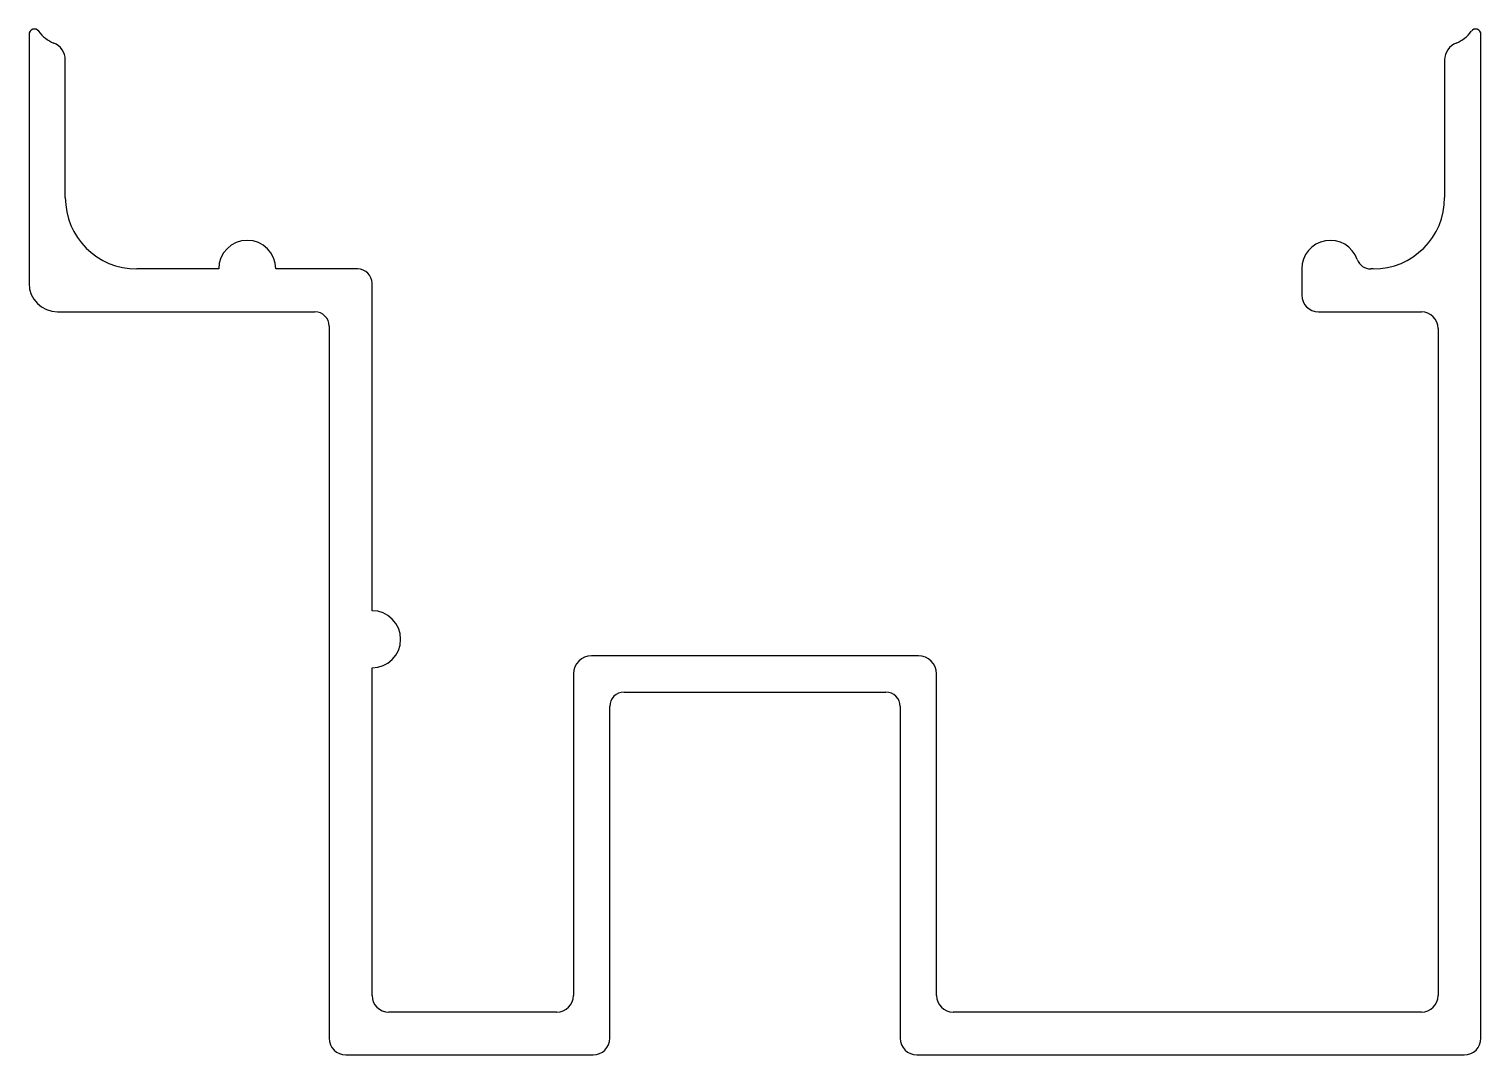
# Model space of a CAD drawing. Extents: x -25 to 25.8, y 5.3 to 41.2.
import ezdxf

# ---------------------------------------------------------------- set-up
doc = ezdxf.new("R2010")
doc.units = 0
doc.layers.get('0').update_dxf_attribs({"linetype": 'CONTINUOUS'})

msp = doc.modelspace()

# ---------------------------------------------------------------- linework, layer by layer
for p, q in [((-25.018, 41.045), (-25.018, 32.333)), ((25.782, 5.909), (25.782, 41.045)), ((-23.748, 35.333), (-23.748, 40.148)), ((24.512, 40.148), (24.512, 35.333)), ((-18.383, 32.833), (-21.248, 32.833)), ((-13.518, 32.833), (-16.383, 32.833)), ((19.512, 32.833), (19.512, 31.919)), ((22.012, 32.833), (21.926, 32.833)), ((-13.018, 20.871), (-13.018, 32.333)), ((-24.018, 31.333), (-15.018, 31.333)), ((20.098, 31.333), (23.696, 31.333)), ((-14.518, 30.833), (-14.518, 5.909)), ((24.282, 30.747), (24.282, 7.409)), ((-13.018, 7.409), (-13.018, 18.871)), ((6.097, 19.293), (-5.333, 19.293)), ((-5.968, 18.658), (-5.968, 7.409)), ((6.732, 7.409), (6.732, 18.658)), ((-4.198, 18.023), (4.962, 18.023)), ((-4.698, 5.909), (-4.698, 17.523)), ((5.462, 17.523), (5.462, 5.909)), ((-6.554, 6.823), (-12.432, 6.823)), ((23.696, 6.823), (7.318, 6.823)), ((-13.932, 5.323), (-5.284, 5.323)), ((6.048, 5.323), (25.196, 5.323))]:
    msp.add_line(p, q)
for centre, radius, start, end in [((-24.832, 41.045), 0.186, 35.4441, 180), ((-23.722, 41.835), 1.177, 215.4441, 248.6058), ((24.486, 41.835), 1.177, 291.3942, 324.5559), ((25.597, 41.045), 0.186, 0, 144.5559), ((-24.383, 40.148), 0.635, 0, 68.6058), ((25.147, 40.148), 0.635, 111.3942, 180), ((-21.248, 35.333), 2.5, 180, 270), ((22.012, 35.333), 2.5, 270, 0), ((-17.383, 32.833), 1, 0, 180), ((20.512, 32.833), 1, 19.4712, 180), ((21.926, 33.333), 0.5, 199.4712, 270), ((-13.518, 32.333), 0.5, 0, 90), ((-24.018, 32.333), 1, 180, 270), ((20.098, 31.919), 0.586, 180, 270), ((-15.018, 30.833), 0.5, 0, 90), ((23.696, 30.747), 0.586, 360, 90), ((-13.018, 19.871), 1, 270, 90), ((-5.333, 18.658), 0.635, 90, 180), ((6.097, 18.658), 0.635, 0, 90), ((-4.198, 17.523), 0.5, 90, 180), ((4.962, 17.523), 0.5, 0, 90), ((-12.432, 7.409), 0.586, 180, 270), ((-6.554, 7.409), 0.586, 270, 360), ((7.318, 7.409), 0.586, 180, 270), ((23.696, 7.409), 0.586, 270, 0), ((-13.932, 5.909), 0.586, 180, 270), ((-5.284, 5.909), 0.586, 270, 0), ((6.048, 5.909), 0.586, 180, 270), ((25.196, 5.909), 0.586, 270, 0)]:
    msp.add_arc(centre, radius, start, end)

doc.saveas('drawing.dxf')
